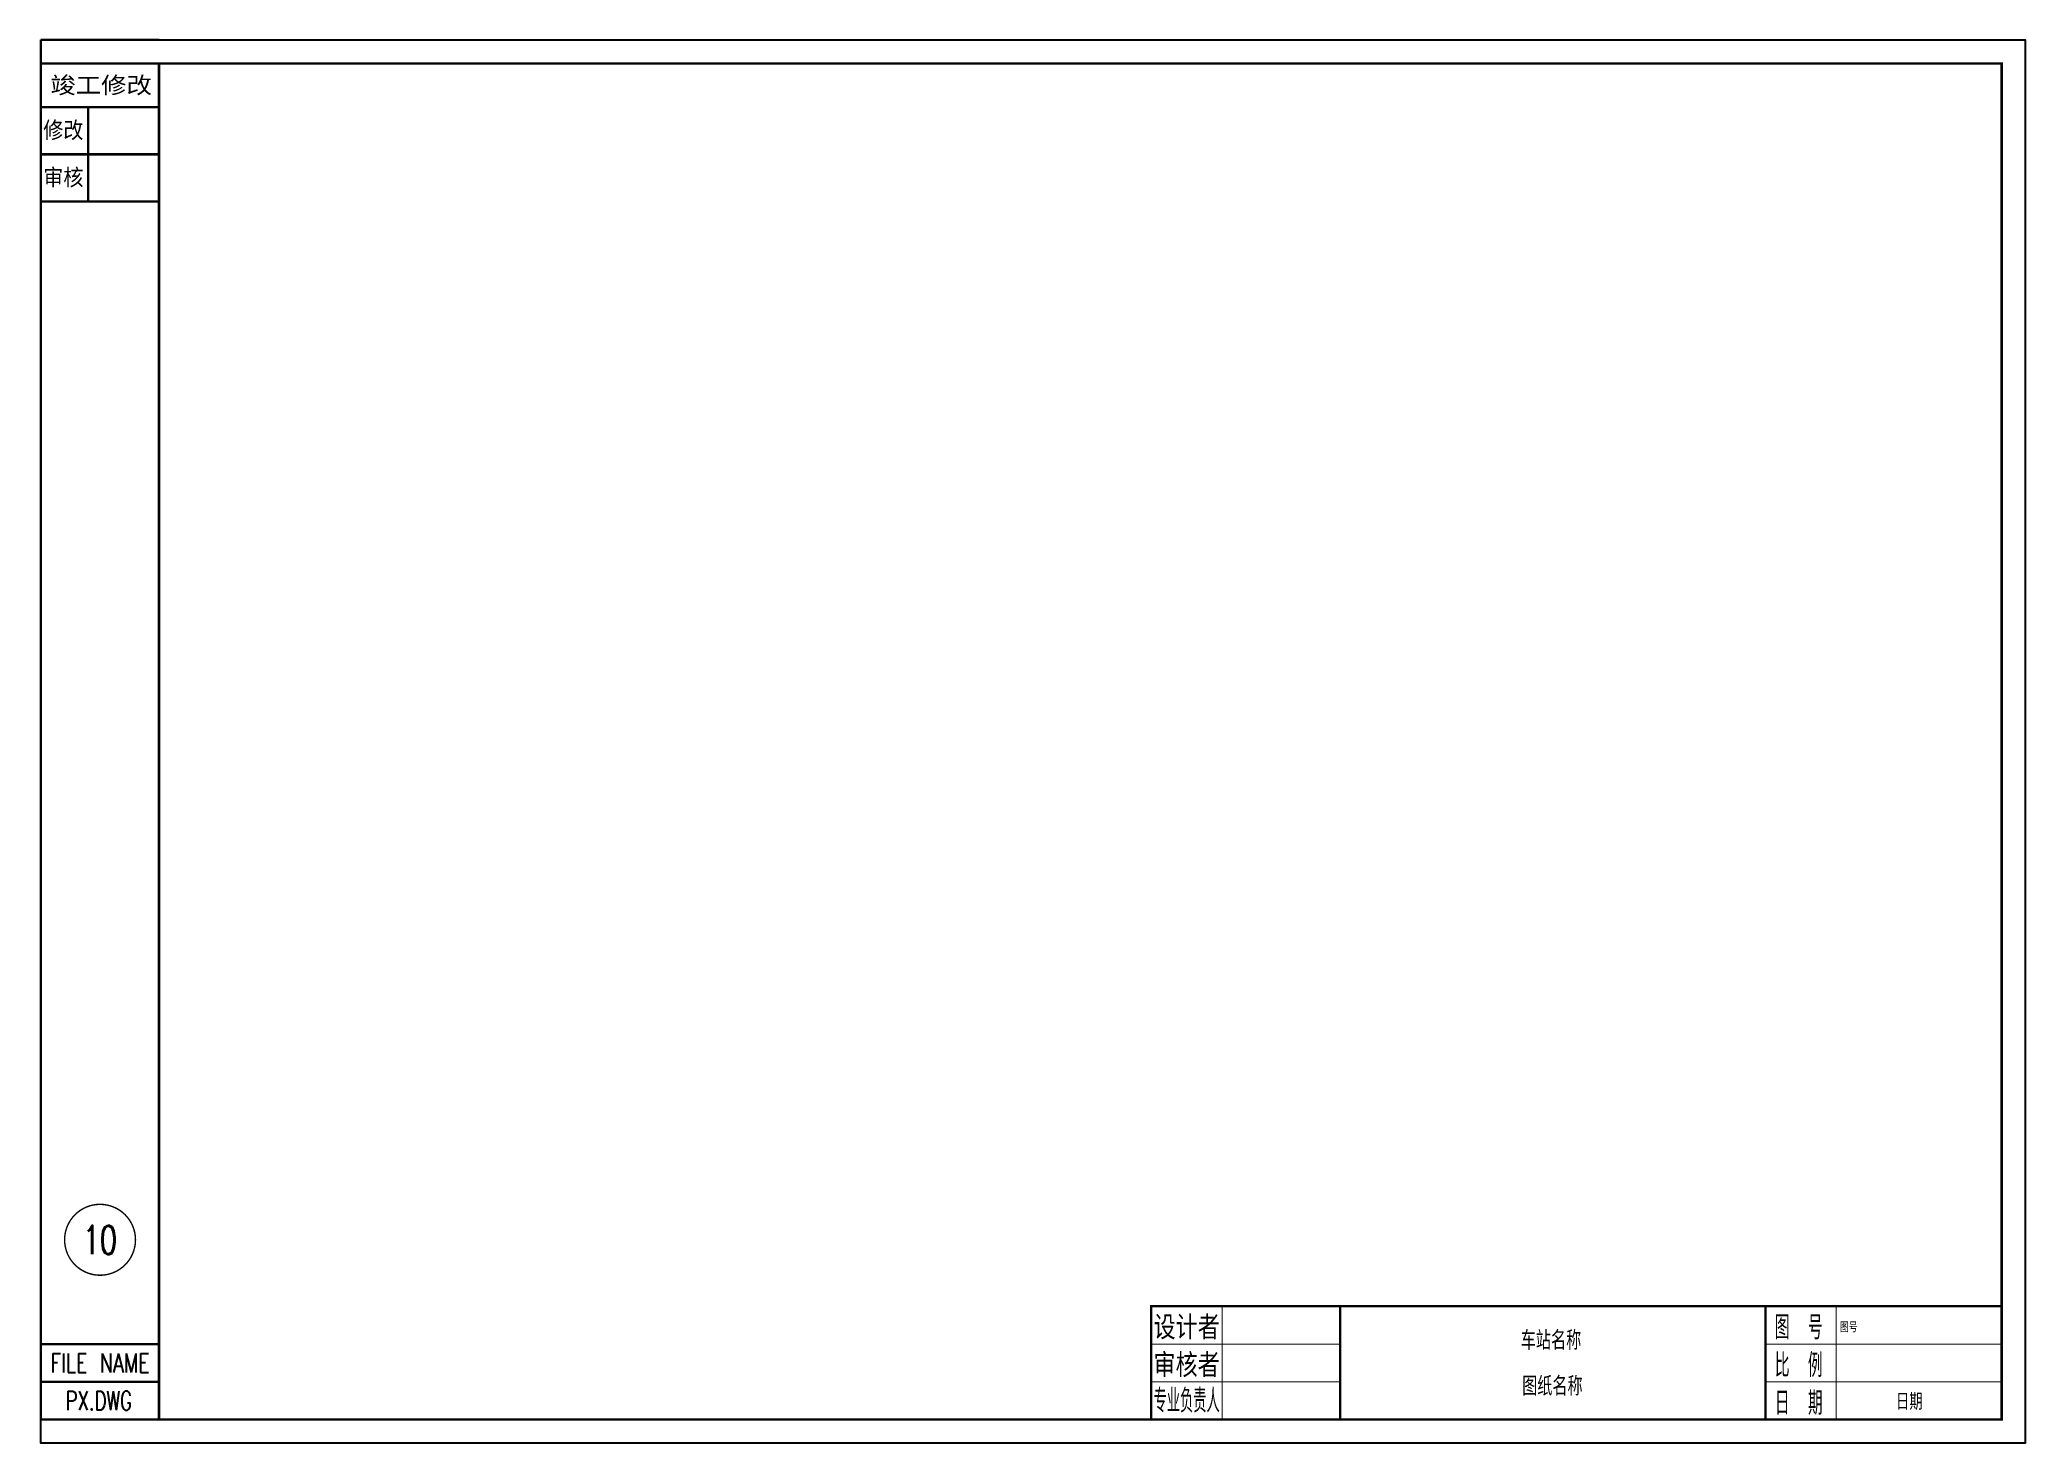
# Model space of a CAD drawing. Extents: x 0 to 420, y 0 to 297.
import ezdxf
from ezdxf.enums import TextEntityAlignment as Align

# ---------------------------------------------------------------- set-up
doc = ezdxf.new("R2010")
doc.units = 0
doc.layers.get('0').update_dxf_attribs({"linetype": 'CONTINUOUS'})
doc.layers.add('TABLE', color=3, linetype='CONTINUOUS')
doc.styles.add('HZ', font='TXT', dxfattribs={"width": 0.7, "bigfont": 'HZTXT'})
doc.styles.get("Standard").update_dxf_attribs({"font": 'txt.shx', "width": 0.8, "height": 3, "bigfont": 'hztxt.shx'})

msp = doc.modelspace()

# ---------------------------------------------------------------- linework, layer by layer
for p, q in [((0, 297), (0, 5)), ((25, 297), (0, 297)), ((0, 5), (0, 5))]:
    msp.add_line(p, q)
msp.add_lwpolyline([(0, 297), (420, 297), (420, 0), (0, 0)], close=True)
for points, const_width in [([(0, 292.26), (0, 262.51)], 0.5), ([(0, 292), (25, 292), (25, 5), (0, 5)], 0.5), ([(0, 292), (25, 292)], 0.5), ([(0, 282.75), (25, 282.75)], 0.5), ([(10, 282.75), (10, 262.75)], 0.5), ([(0, 272.75), (25, 272.75)], 0.5), ([(0, 262.75), (25, 262.75)], 0.5), ([(415, 29), (235, 29), (235, 5.01)], 0.5), ([(415, 29), (415, 5), (235, 5)], 0.5), ([(250, 29), (250, 5)], 0.2), ([(275, 29), (275, 5)], 0.5), ([(365, 29), (365, 5)], 0.5), ([(380, 29), (380, 5)], 0.2), ([(0, 21), (25, 21)], 0.5), ([(235, 21), (275, 21)], 0.2), ([(365, 21), (415, 21)], 0.2), ([(0, 13), (25, 13)], 0.5), ([(235, 13), (275, 13)], 0.2), ([(365, 13), (415, 13)], 0.2)]:
    msp.add_lwpolyline(points, dxfattribs=dict(const_width=const_width))
at = {"const_width": 0.5}
msp.add_lwpolyline([(25, 292), (415, 292), (415, 5), (25, 5)], close=True, dxfattribs=at)
at = {"const_width": 0.3}
msp.add_lwpolyline([(12.52, 50.56, -1), (12.52, 35.56, -1), (12.52, 50.56)], format="xyb", dxfattribs=at)

# ---------------------------------------------------------------- texts
at = {"style": 'HZ'}
for s, width, p, p2 in [('竣工修改', 0.985636, (2, 285.25), (23.5, 285.25)), ('修改', 0.800879, (0.5, 275.75), (9, 275.75)), ('审核', 0.804924, (0.5, 265.75), (9, 265.75)), ('FILE NAME', 0.63, (2, 15), (23, 15))]:
    msp.add_text(s, height=4, dxfattribs=dict(at, width=width)).set_placement(p, p2, align=Align.FIT)
for s, width, p, p2 in [('设计者', 0.711864, (235.5, 22), (249.5, 22)), ('审核者', 0.711864, (235.5, 14), (249.5, 14)), ('专业负责人', 0.40856, (235.5, 6.5), (249.5, 6.5))]:
    msp.add_text(s, height=5, rotation=360, dxfattribs=dict(at, width=width)).set_placement(p, p2, align=Align.FIT)
at = {"style": 'HZ', "width": 0.62}
for s, p in [('图', (367, 22)), ('号', (374, 22)), ('比', (367, 14)), ('例', (374, 14)), ('日', (367, 6)), ('期', (374, 6))]:
    msp.add_text(s, height=5, dxfattribs=at).set_placement(p)
at = {"style": 'HZ', "width": 0.7}
msp.add_text('PX.DWG', height=4, dxfattribs=at).set_placement((12.25, 9), align=Align.MIDDLE)
at = {"width": 0.7}
msp.add_attdef('图号', (380.75, 23.51), '图号', height=2, dxfattribs=at)
at = {"width": 0.8}
for tag, text, height, p in [('车站名称', '车站名称', 4, (319.62, 21.77)), ('图纸名称', 'TDCS信息采样配线图', 4, (319.91, 12.09)), ('日期', '日期', 3.5, (395.46, 8.81))]:
    msp.add_attdef(tag, text=text, height=height, dxfattribs=at).set_placement(p, align=Align.MIDDLE_CENTER)
at = {"layer": 'TABLE', "color": 7, "style": 'HZ', "width": 0.7}
msp.add_text('10', height=6, dxfattribs=at).set_placement((12.49, 40.04), align=Align.CENTER)

doc.saveas('drawing.dxf')
